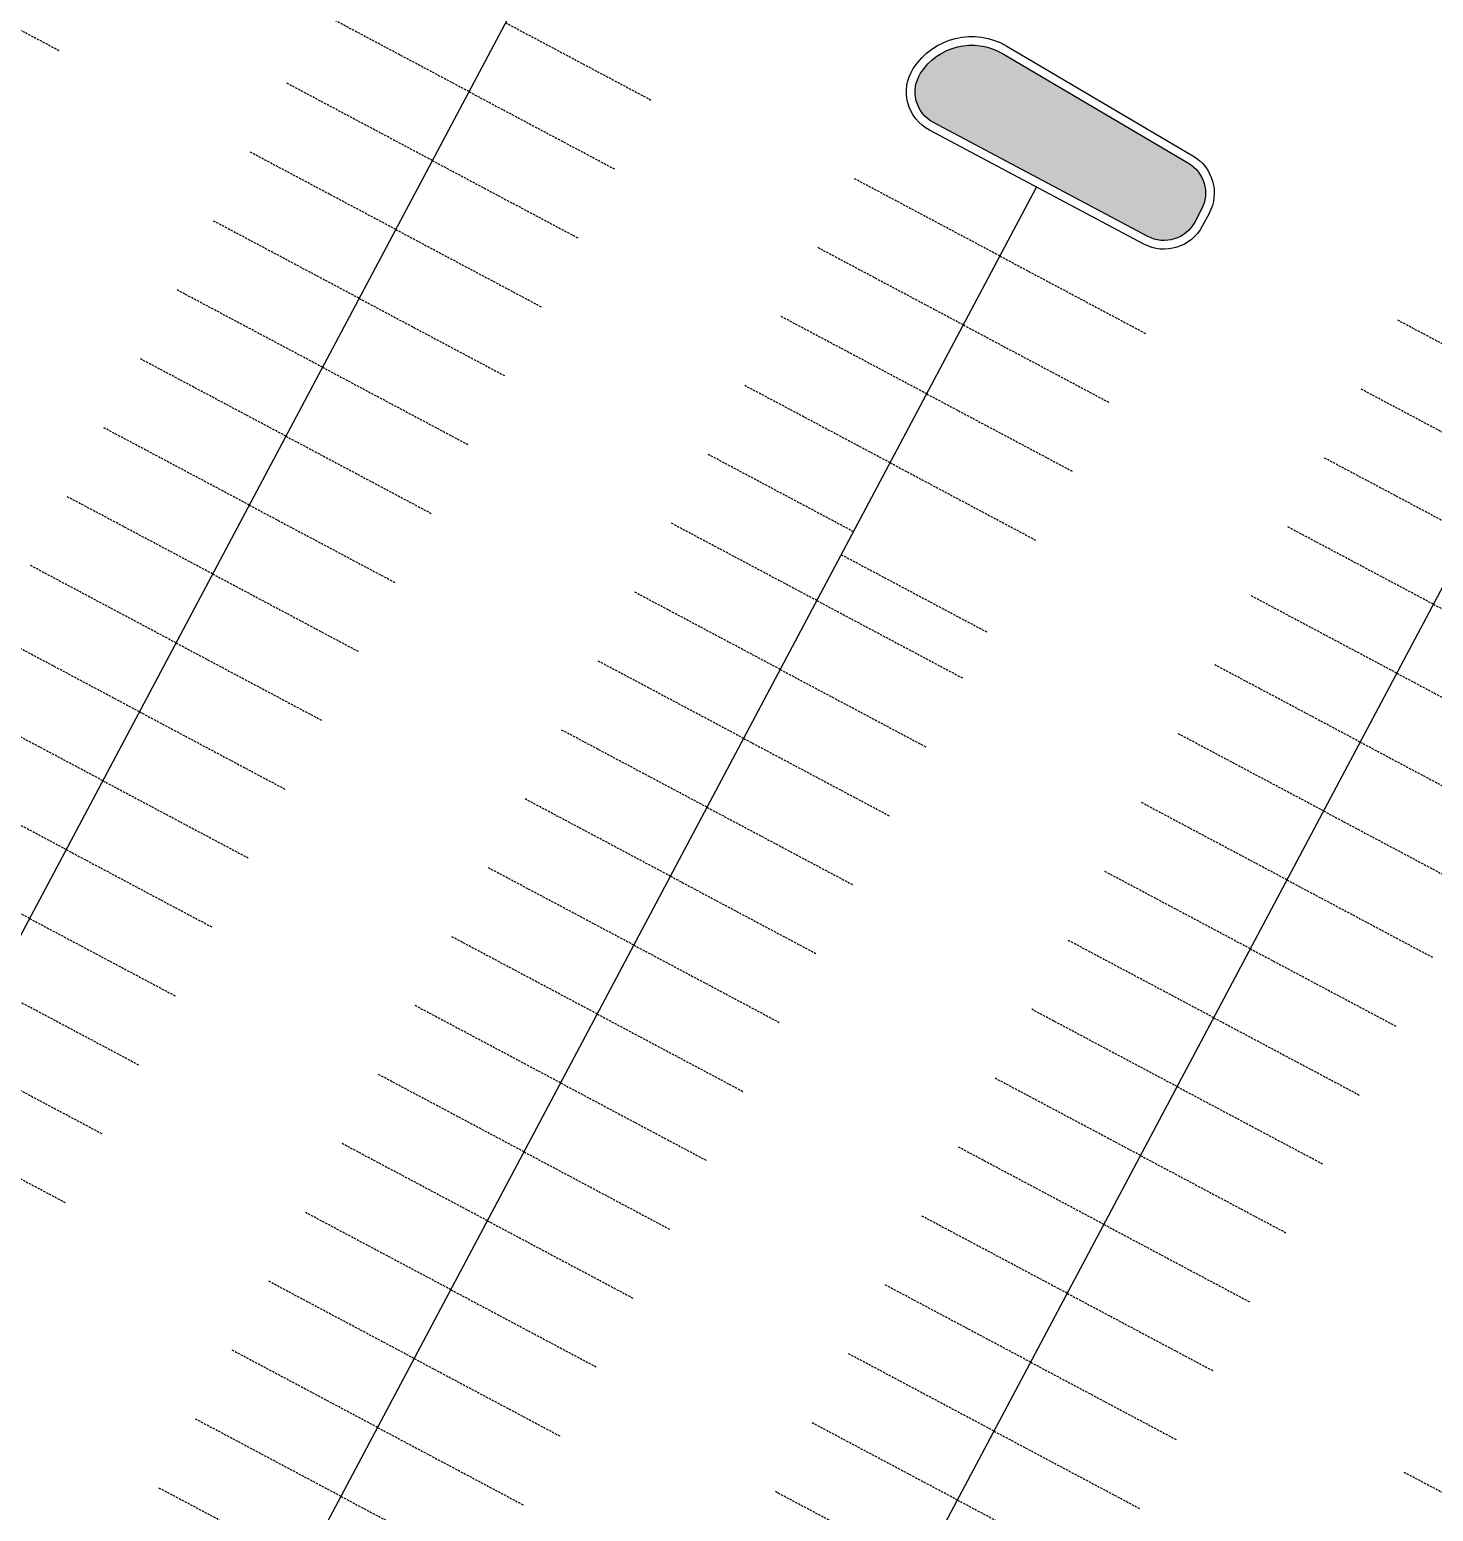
# Model space of a CAD drawing. Header units: feet. Extents: x 4566 to 6562, y 3176 to 5478.
# Drawn here: x 4919.2 to 5081.1, y 4366 to 4536.9 of the extents above; entities that cross this region are included whole.
import ezdxf

# ---------------------------------------------------------------- set-up
doc = ezdxf.new("R2010")
doc.units = ezdxf.units.FT
doc.header["$MEASUREMENT"] = 0
doc.linetypes.add('HIDDEN', pattern=[0.375, 0.25, -0.125])
for name, color, linetype in [('E3BDL', 7, 'Continuous'), ('PKNG-EOP', 254, 'Continuous'), ('PKNG-STRP-AISLES', 7, 'Continuous'), ('PKNG-STRP-STALLS', 7, 'HIDDEN'), ('PLNT-TURF', 92, 'Continuous')]:
    doc.layers.add(name, color=color, linetype=linetype)

msp = doc.modelspace()

# ---------------------------------------------------------------- hatches: boundary and pattern name
h = msp.add_hatch(color=7)
edge = h.paths.add_edge_path()
edge.add_line((5054.394419461909, 4516.210928623036), (5053.609474169628, 4514.733772961853))
edge.add_arc((5050.077215749582, 4516.610778676819), 3.999999999999851, 242.01428387832, 332.0142838782441, ccw=False)
edge.add_line((5048.200210034621, 4513.07852025677), (5023.48256795984, 4526.213220473327))
edge.add_arc((5025.359573674799, 4529.745478893376), 3.999999999999273, 147.514205276386, 242.014283878343, ccw=False)
edge.add_arc((5027.890147570685, 4528.134207421071), 6.999999999999962, 59.50694265830492, 147.5142052764127, ccw=False)
edge.add_line((5031.442185246544, 4534.166041996826), (5052.891896856639, 4521.534696952719))
edge.add_arc((5050.862161041862, 4518.087934338001), 4.0000000000004, -27.985716121738278, 59.50694265831061, ccw=False)

# ---------------------------------------------------------------- linework, layer by layer
at = {"layer": 'E3BDL', "flags": 128}
for points in [[(6445.731671126387, 3742.405629555026), (6180.255321553661, 3834.835829104699), (6055.615000873214, 3877.899633320219), (5987.171794716859, 3901.547075927145, -0.01128710172887958), (5953.312502871531, 3914.108061331488, -0.1228974265183105), (5638.536112710408, 4139.962613202291), (5309.380972723453, 4527.711328536108, -0.08252009987672353), (5064.195528453743, 4936.879040424893), (4919.31916689956, 5472.527525733887)], [(6388.043808005272, 3741.313120429762), (6173.701605884665, 3815.940078898229), (6049.083750487201, 3858.996121255124), (5980.640544330846, 3882.64356386205, -0.01128710172887959), (5945.934760994864, 3895.518577078253, -0.1228974265183103), (5623.288961079711, 4127.019492745828), (5294.133821092755, 4514.768208079645, -0.08252009987672351), (5045.586737430784, 4929.550132138945, -0.02776633191886751), (5044.889227757461, 4931.657282729947), (4900.012866203278, 5467.305768038941)]]:
    msp.add_lwpolyline(points, format="xyb", dxfattribs=at)
at = {"layer": 'PKNG-EOP'}
msp.add_lwpolyline([(5055.277484066923, 4515.741677194298), (5054.492538774643, 4514.264521533116, -0.4142135623730951), (5047.73095860588, 4512.195455651758), (5023.013316531099, 4525.330155868316, -0.4374093812626447), (5021.141950514995, 4532.430931347221, -0.404063088304351), (5031.949619200238, 4535.027732650506), (5053.399330810333, 4522.396387606399, -0.4014534718604941)], format="xyb", close=True, dxfattribs=at)
at = {"layer": 'PKNG-STRP-AISLES'}
for p, q in [((4885.884698271862, 4371.714894662364), (4978.327229733737, 4545.678621849734)), ((4997.150838503376, 4312.589214641066), (5114.93294711723, 4534.238430499088)), ((4942.925522673841, 4344.801248466752), (5035.368054135712, 4518.764975654124))]:
    msp.add_line(p, q, dxfattribs=at)
at = {"layer": 'PKNG-STRP-STALLS'}
for p, q in [((4905.80110818332, 4543.451136079951), (4922.579671355194, 4534.535180558772)), ((4969.88070401641, 4529.783458959513), (4953.10247652118, 4538.699236105584)), ((4974.103966875069, 4537.731040404627), (4990.8821943703, 4528.81526325856)), ((4965.657441157746, 4521.835877514405), (4948.879213662515, 4530.751654660476)), ((4969.880704016406, 4529.783458959519), (4986.658931511635, 4520.86768181345)), ((4961.434178299081, 4513.888296069297), (4944.655950803851, 4522.804073215368)), ((4965.65744115774, 4521.83587751441), (4982.435668652968, 4512.920100368342)), ((5031.144791277048, 4510.817394209019), (5014.366563781818, 4519.733171355088)), ((4957.210915440416, 4505.94071462419), (4940.432687945186, 4514.85649177026)), ((4961.434178299077, 4513.888296069302), (4978.212405794307, 4504.972518923233)), ((5026.921528418383, 4502.86981276391), (5010.143300923154, 4511.785589909978)), ((5031.144791277048, 4510.817394209017), (5047.923018772278, 4501.901617062949)), ((4952.987652581752, 4497.993133179082), (4936.209425086522, 4506.908910325152)), ((4957.210915440412, 4505.940714624194), (4973.989142935642, 4497.024937478126)), ((5022.698265559719, 4494.922231318802), (5005.92003806449, 4503.83800846487)), ((5093.816632823909, 4494.500523273548), (5077.038405328681, 4503.416300419616)), ((5026.921528418384, 4502.86981276391), (5043.699755913614, 4493.95403561784)), ((4948.764389723087, 4490.045551733974), (4931.986162227858, 4498.961328880044)), ((4952.987652581748, 4497.993133179085), (4969.765880076978, 4489.077356033016)), ((5018.475002701055, 4486.974649873695), (5001.696775205826, 4495.890427019763)), ((5022.698265559719, 4494.9222313188), (5039.47649305495, 4486.006454172732)), ((5089.593369965247, 4486.55294182844), (5072.815142470017, 4495.468718974507)), ((4944.54112686442, 4482.097970288869), (4927.762899369191, 4491.013747434939)), ((4948.764389723083, 4490.045551733976), (4965.542617218311, 4481.129774587908)), ((5014.251739842392, 4479.027068428587), (4997.473512347161, 4487.942845574654)), ((5018.475002701057, 4486.974649873693), (5035.253230196286, 4478.058872727623)), ((5085.370107106583, 4478.605360383332), (5068.591879611352, 4487.521137529399)), ((4940.317864005756, 4474.150388843761), (4923.539636510526, 4483.066165989831)), ((4944.541126864419, 4482.097970288868), (4961.319354359647, 4473.1821931428)), ((5010.028476983726, 4471.079486983475), (4993.250249488498, 4479.995264129546)), ((5081.146844247917, 4470.657778938222), (5064.368616752689, 4479.57355608429)), ((5012.843985556171, 4476.377874613549), (5029.622213051401, 4467.462097467478)), ((4936.094601147091, 4466.202807398653), (4919.316373651862, 4475.118584544723)), ((4940.317864005756, 4474.15038884376), (4957.096091500984, 4465.234611697692)), ((5005.805214125064, 4463.13190553837), (4989.026986629835, 4472.047682684438)), ((5010.028476983728, 4471.079486983475), (5026.806704478958, 4462.163709837408)), ((5076.923581389254, 4462.710197493115), (5060.145353894025, 4471.625974639183)), ((5081.146844247918, 4470.657778938222), (5097.925071743149, 4461.742001792152)), ((4931.871338288427, 4458.255225953545), (4915.093110793197, 4467.171003099615)), ((4936.094601147092, 4466.202807398652), (4952.87282864232, 4457.287030252584)), ((5001.5819512664, 4455.184324093261), (4984.803723771171, 4464.100101239329)), ((5005.805214125065, 4463.131905538368), (5022.583441620293, 4454.216128392301)), ((5072.700318530589, 4454.762616048007), (5055.922091035361, 4463.678393194075)), ((5076.923581389255, 4462.710197493113), (5093.701808884483, 4453.794420347045)), ((4927.648075429764, 4450.307644508438), (4910.869847934533, 4459.223421654508)), ((4931.871338288429, 4458.255225953545), (4948.649565783659, 4449.339448807475)), ((4997.358688407735, 4447.236742648153), (4980.580460912507, 4456.152519794221)), ((5068.477055671926, 4446.815034602899), (5051.698828176695, 4455.730811748966)), ((5001.5819512664, 4455.184324093261), (5018.36017876163, 4446.268546947191)), ((5072.700318530591, 4454.762616048005), (5089.47854602582, 4445.846838901935)), ((4923.424812571099, 4442.36006306333), (4906.64658507587, 4451.275840209399)), ((4927.648075429765, 4450.307644508436), (4944.426302924994, 4441.391867362368)), ((4993.135425549072, 4439.289161203043), (4976.357198053842, 4448.204938349113)), ((4997.358688407736, 4447.236742648151), (5014.136915902965, 4438.320965502083)), ((5064.253792813261, 4438.867453157789), (5047.475565318033, 4447.783230303859)), ((5068.477055671927, 4446.815034602897), (5085.255283167157, 4437.899257456827)), ((4919.201549712436, 4434.412481618222), (4902.423322217206, 4443.328258764291)), ((4923.424812571101, 4442.360063063328), (4940.20304006633, 4433.444285917258)), ((4988.912162690407, 4431.341579757936), (4972.133935195177, 4440.257356904005)), ((4993.135425549072, 4439.289161203043), (5009.913653044301, 4430.373384056974)), ((5060.030529954598, 4430.919871712681), (5043.25230245937, 4439.835648858751)), ((5064.253792813262, 4438.867453157789), (5081.032020308492, 4429.95167601172)), ((4919.201549712437, 4434.41248161822), (4935.979777207665, 4425.49670447215)), ((4984.688899831744, 4423.393998312828), (4967.910672336513, 4432.309775458897)), ((5055.807267095935, 4422.972290267573), (5039.029039600705, 4431.888067413642)), ((4988.912162690409, 4431.341579757936), (5005.690390185638, 4422.425802611866)), ((5060.030529954599, 4430.919871712681), (5076.808757449828, 4422.004094566612)), ((4914.978286853771, 4426.464900173111), (4931.756514349002, 4417.549123027044)), ((4980.465636973078, 4415.446416867719), (4963.68740947785, 4424.362194013789)), ((4984.688899831744, 4423.393998312827), (5001.467127326974, 4414.478221166759)), ((5051.584004237269, 4415.024708822464), (5034.805776742041, 4423.940485968533)), ((5055.807267095935, 4422.972290267573), (5072.585494591164, 4414.056513121503)), ((4910.755023995108, 4418.517318728003), (4927.533251490338, 4409.601541581934)), ((4976.242374114415, 4407.498835422612), (4959.464146619185, 4416.41461256868)), ((4980.46563697308, 4415.446416867717), (4997.24386446831, 4406.530639721649)), ((5047.360741378607, 4407.077127377356), (5030.582513883376, 4415.992904523427)), ((5051.58400423727, 4415.024708822464), (5068.3622317325, 4406.108931676396)), ((4906.531761136443, 4410.569737282896), (4923.309988631674, 4401.653960136826)), ((4972.01911125575, 4399.551253977503), (4955.240883760521, 4408.467031123572)), ((4976.242374114416, 4407.49883542261), (4993.020601609645, 4398.583058276542)), ((5043.137478519942, 4399.129545932248), (5026.359251024713, 4408.045323078317)), ((5047.360741378607, 4407.077127377356), (5064.138968873835, 4398.161350231287)), ((4967.795848397087, 4391.603672532395), (4951.017620901858, 4400.519449678462)), ((4972.019111255751, 4399.551253977501), (4988.797338750982, 4390.635476831432)), ((5038.914215661279, 4391.181964487141), (5022.135988166047, 4400.097741633209)), ((5043.137478519944, 4399.129545932246), (5059.915706015172, 4390.213768786179)), ((4963.572585538423, 4383.656091087288), (4946.794358043195, 4392.571868233356)), ((5034.690952802612, 4383.234383042032), (5017.912725307384, 4392.150160188102)), ((4967.795848397088, 4391.603672532393), (4984.574075892318, 4382.687895386324)), ((5038.91421566128, 4391.18196448714), (5055.692443156508, 4382.266187341072)), ((4959.349322679758, 4375.708509642178), (4942.57109518453, 4384.624286788248)), ((4963.572585538424, 4383.656091087286), (4980.350813033653, 4374.740313941217)), ((5030.467689943949, 4375.286801596924), (5013.68946244872, 4384.202578742992)), ((5034.690952802614, 4383.23438304203), (5051.469180297844, 4374.318605895962)), ((4955.126059821095, 4367.76092819707), (4938.347832325865, 4376.676705343139)), ((4959.34932267976, 4375.708509642178), (4976.12755017499, 4366.792732496109)), ((5026.244427085285, 4367.339220151815), (5009.466199590056, 4376.254997297885)), ((5030.46768994395, 4375.286801596922), (5047.24591743918, 4366.371024450854)), ((5094.547285777036, 4361.619124476494), (5077.769058281806, 4370.534901622564)), ((4950.90279696243, 4359.813346751961), (4934.124569467202, 4368.729123898031)), ((5022.021164226621, 4359.391638706707), (5005.242936731393, 4368.307415852776)), ((4955.126059821096, 4367.760928197068), (4971.904287316325, 4358.845151051)), ((5026.244427085287, 4367.339220151813), (5043.022654580516, 4358.423443005745))]:
    msp.add_line(p, q, dxfattribs=at)
at = {"layer": 'PLNT-TURF'}
msp.add_lwpolyline([(5054.394419461909, 4516.210928623036), (5053.609474169628, 4514.733772961853, -0.4142135623726806), (5048.200210034621, 4513.07852025677), (5023.48256795984, 4526.213220473327, -0.4374093812628335), (5021.985475146955, 4531.893840856452, -0.4040630883044496), (5031.442185246544, 4534.166041996826), (5052.891896856639, 4521.534696952719, -0.4014534718607177)], format="xyb", close=True, dxfattribs=at)

doc.saveas('drawing.dxf')
